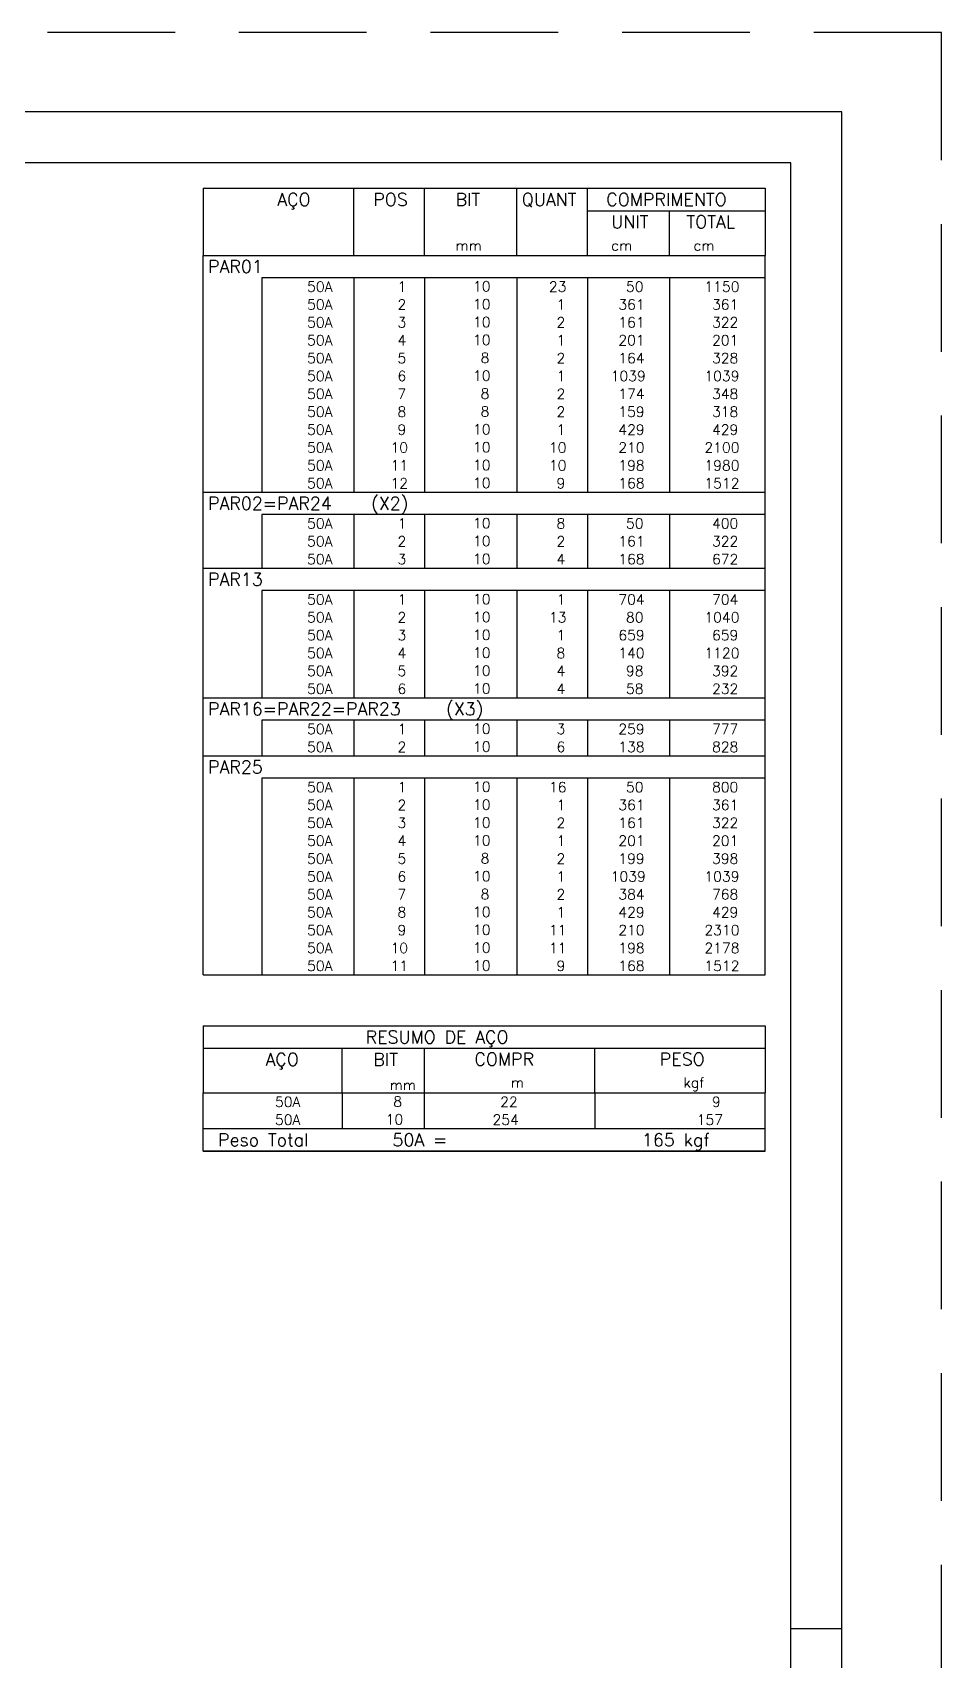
# Model space of a CAD drawing. Extents: x -1.9 to 86, y -1.5 to 61.
# Drawn here: x 68.26 to 86.05, y 29.08 to 60.95 of the extents above; entities that cross this region are included whole.
import ezdxf

# ---------------------------------------------------------------- set-up
doc = ezdxf.new("R2010")
doc.units = 0
doc.header["$MEASUREMENT"] = 0
doc.linetypes.add('HIDDEN', pattern=[0.375, 0.25, -0.125])
doc.layers.get('0').update_dxf_attribs({"linetype": 'CONTINUOUS'})
doc.layers.get('Defpoints').update_dxf_attribs({"linetype": 'CONTINUOUS'})
doc.layers.add('ARQ_FOLHA', color=7, linetype='CONTINUOUS')
doc.layers.add('PENA_02', color=2, linetype='CONTINUOUS')
doc.styles.get("Standard").update_dxf_attribs({"font": 'ROMANS.SHX'})

# ---------------------------------------------------------------- blocks, each defined once
blk = doc.blocks.new('FOLHA A1 - 841 X 594')
at = {"layer": 'ARQ_FOLHA', "color": 1}
blk.add_line((-10, 297), (0, 297), dxfattribs=at)
for points in [[(-841, 0), (0, 0), (0, 594), (-841, 594)], [(-816, 10), (-10, 10), (-10, 584), (-816, 584)]]:
    blk.add_lwpolyline(points, close=True, dxfattribs=at)
at = {"layer": 'Defpoints', "color": 8, "linetype": 'HIDDEN', "ltscale": 100}
blk.add_lwpolyline([(-860.5, 609.5), (-860.5, -15.5), (19.5, -15.5), (19.5, 609.5)], close=True, dxfattribs=at)
blk = doc.blocks.new('*U24')
blk.add_blockref('FOLHA A1 - 841 X 594', (0, 0))

msp = doc.modelspace()

# ---------------------------------------------------------------- linework, layer by layer
at = {"layer": 'PENA_02', "linetype": 'Continuous'}
for p, q in [((71.6, 57.900002), (71.6, 56.587502)), ((71.6, 57.900002), (82.6, 57.900002)), ((74.55, 56.587502), (74.55, 57.900002)), ((75.93, 56.587502), (75.93, 57.900002)), ((77.74, 56.587502), (77.74, 57.900002)), ((79.12, 56.587502), (79.12, 57.900002)), ((82.6, 57.900002), (82.6, 56.587502)), ((79.12, 57.462502), (82.6, 57.462502)), ((80.73, 56.587502), (80.73, 57.462502)), ((71.6, 56.587502), (82.6, 56.587502)), ((71.6, 56.150002), (71.6, 56.587502)), ((71.6, 56.587502), (82.6, 56.587502)), ((82.6, 56.150002), (82.6, 56.587502)), ((71.6, 55.800003), (71.6, 56.150002)), ((82.6, 56.150002), (72.75, 56.150002)), ((72.75, 56.150002), (72.75, 55.800003)), ((74.55, 56.150002), (74.55, 55.800003)), ((75.93, 56.150002), (75.93, 55.800003)), ((77.74, 56.150002), (77.74, 55.800003)), ((79.12, 56.150002), (79.12, 55.800003)), ((80.73, 56.150002), (80.73, 55.800003)), ((82.6, 55.800003), (82.6, 56.150002)), ((71.6, 55.450003), (71.6, 55.800003)), ((72.75, 55.800003), (72.75, 55.450003)), ((74.55, 55.800003), (74.55, 55.450003)), ((75.93, 55.800003), (75.93, 55.450003)), ((77.74, 55.800003), (77.74, 55.450003)), ((79.12, 55.800003), (79.12, 55.450003)), ((80.73, 55.800003), (80.73, 55.450003)), ((82.6, 55.450003), (82.6, 55.800003)), ((71.6, 55.100003), (71.6, 55.450003)), ((72.75, 55.450003), (72.75, 55.100003)), ((74.55, 55.450003), (74.55, 55.100003)), ((75.93, 55.450003), (75.93, 55.100003)), ((77.74, 55.450003), (77.74, 55.100003)), ((79.12, 55.450003), (79.12, 55.100003)), ((80.73, 55.450003), (80.73, 55.100003)), ((82.6, 55.100003), (82.6, 55.450003)), ((71.6, 54.750003), (71.6, 55.100003)), ((72.75, 55.100003), (72.75, 54.750003)), ((74.55, 55.100003), (74.55, 54.750003)), ((75.93, 55.100003), (75.93, 54.750003)), ((77.74, 55.100003), (77.74, 54.750003)), ((79.12, 55.100003), (79.12, 54.750003)), ((80.73, 55.100003), (80.73, 54.750003)), ((82.6, 54.750003), (82.6, 55.100003)), ((71.6, 54.400003), (71.6, 54.750003)), ((72.75, 54.750003), (72.75, 54.400003)), ((74.55, 54.750003), (74.55, 54.400003)), ((75.93, 54.750003), (75.93, 54.400003)), ((77.74, 54.750003), (77.74, 54.400003)), ((79.12, 54.750003), (79.12, 54.400003)), ((80.73, 54.750003), (80.73, 54.400003)), ((82.6, 54.400003), (82.6, 54.750003)), ((71.6, 54.050003), (71.6, 54.400003)), ((72.75, 54.400003), (72.75, 54.050003)), ((74.55, 54.400003), (74.55, 54.050003)), ((75.93, 54.400003), (75.93, 54.050003)), ((77.74, 54.400003), (77.74, 54.050003)), ((79.12, 54.400003), (79.12, 54.050003)), ((80.73, 54.400003), (80.73, 54.050003)), ((82.6, 54.050003), (82.6, 54.400003)), ((71.6, 53.700003), (71.6, 54.050003)), ((72.75, 54.050003), (72.75, 53.700003)), ((74.55, 54.050003), (74.55, 53.700003)), ((75.93, 54.050003), (75.93, 53.700003)), ((77.74, 54.050003), (77.74, 53.700003)), ((79.12, 54.050003), (79.12, 53.700003)), ((80.73, 54.050003), (80.73, 53.700003)), ((82.6, 53.700003), (82.6, 54.050003)), ((71.6, 53.350003), (71.6, 53.700003)), ((72.75, 53.700003), (72.75, 53.350003)), ((74.55, 53.700003), (74.55, 53.350003)), ((75.93, 53.700003), (75.93, 53.350003)), ((77.74, 53.700003), (77.74, 53.350003)), ((79.12, 53.700003), (79.12, 53.350003)), ((80.73, 53.700003), (80.73, 53.350003)), ((82.6, 53.350003), (82.6, 53.700003)), ((71.6, 53.000003), (71.6, 53.350003)), ((72.75, 53.350003), (72.75, 53.000003)), ((74.55, 53.350003), (74.55, 53.000003)), ((75.93, 53.350003), (75.93, 53.000003)), ((77.74, 53.350003), (77.74, 53.000003)), ((79.12, 53.350003), (79.12, 53.000003)), ((80.73, 53.350003), (80.73, 53.000003)), ((82.6, 53.000003), (82.6, 53.350003)), ((71.6, 52.650003), (71.6, 53.000003)), ((72.75, 53.000003), (72.75, 52.650003)), ((74.55, 53.000003), (74.55, 52.650003)), ((75.93, 53.000003), (75.93, 52.650003)), ((77.74, 53.000003), (77.74, 52.650003)), ((79.12, 53.000003), (79.12, 52.650003)), ((80.73, 53.000003), (80.73, 52.650003)), ((82.6, 52.650003), (82.6, 53.000003)), ((71.6, 52.300004), (71.6, 52.650003)), ((72.75, 52.650003), (72.75, 52.300004)), ((74.55, 52.650003), (74.55, 52.300004)), ((75.93, 52.650003), (75.93, 52.300004)), ((77.74, 52.650003), (77.74, 52.300004)), ((79.12, 52.650003), (79.12, 52.300004)), ((80.73, 52.650003), (80.73, 52.300004)), ((82.6, 52.300004), (82.6, 52.650003)), ((71.6, 51.950004), (71.6, 52.300004)), ((72.75, 52.300004), (72.75, 51.950004)), ((74.55, 52.300004), (74.55, 51.950004)), ((75.93, 52.300004), (75.93, 51.950004)), ((77.74, 52.300004), (77.74, 51.950004)), ((79.12, 52.300004), (79.12, 51.950004)), ((80.73, 52.300004), (80.73, 51.950004)), ((82.6, 51.950004), (82.6, 52.300004)), ((71.6, 51.512504), (71.6, 51.950004)), ((71.6, 51.950004), (82.6, 51.950004)), ((82.6, 51.512504), (82.6, 51.950004)), ((71.6, 51.162504), (71.6, 51.512504)), ((82.6, 51.512504), (72.75, 51.512504)), ((72.75, 51.512504), (72.75, 51.162504)), ((74.55, 51.512504), (74.55, 51.162504)), ((75.93, 51.512504), (75.93, 51.162504)), ((77.74, 51.512504), (77.74, 51.162504)), ((79.12, 51.512504), (79.12, 51.162504)), ((80.73, 51.512504), (80.73, 51.162504)), ((82.6, 51.162504), (82.6, 51.512504)), ((71.6, 50.812504), (71.6, 51.162504)), ((72.75, 51.162504), (72.75, 50.812504)), ((74.55, 51.162504), (74.55, 50.812504)), ((75.93, 51.162504), (75.93, 50.812504)), ((77.74, 51.162504), (77.74, 50.812504)), ((79.12, 51.162504), (79.12, 50.812504)), ((80.73, 51.162504), (80.73, 50.812504)), ((82.6, 50.812504), (82.6, 51.162504)), ((71.6, 50.462504), (71.6, 50.812504)), ((72.75, 50.812504), (72.75, 50.462504)), ((74.55, 50.812504), (74.55, 50.462504)), ((75.93, 50.812504), (75.93, 50.462504)), ((77.74, 50.812504), (77.74, 50.462504)), ((79.12, 50.812504), (79.12, 50.462504)), ((80.73, 50.812504), (80.73, 50.462504)), ((82.6, 50.462504), (82.6, 50.812504)), ((71.6, 50.025004), (71.6, 50.462504)), ((71.6, 50.462504), (82.6, 50.462504)), ((82.6, 50.025004), (82.6, 50.462504)), ((71.6, 49.675004), (71.6, 50.025004)), ((82.6, 50.025004), (72.75, 50.025004)), ((72.75, 50.025004), (72.75, 49.675004)), ((74.55, 50.025004), (74.55, 49.675004)), ((75.93, 50.025004), (75.93, 49.675004)), ((77.74, 50.025004), (77.74, 49.675004)), ((79.12, 50.025004), (79.12, 49.675004)), ((80.73, 50.025004), (80.73, 49.675004)), ((82.6, 49.675004), (82.6, 50.025004)), ((71.6, 49.325004), (71.6, 49.675004)), ((72.75, 49.675004), (72.75, 49.325004)), ((74.55, 49.675004), (74.55, 49.325004)), ((75.93, 49.675004), (75.93, 49.325004)), ((77.74, 49.675004), (77.74, 49.325004)), ((79.12, 49.675004), (79.12, 49.325004)), ((80.73, 49.675004), (80.73, 49.325004)), ((82.6, 49.325004), (82.6, 49.675004)), ((71.6, 48.975004), (71.6, 49.325004)), ((72.75, 49.325004), (72.75, 48.975004)), ((74.55, 49.325004), (74.55, 48.975004)), ((75.93, 49.325004), (75.93, 48.975004)), ((77.74, 49.325004), (77.74, 48.975004)), ((79.12, 49.325004), (79.12, 48.975004)), ((80.73, 49.325004), (80.73, 48.975004)), ((82.6, 48.975004), (82.6, 49.325004)), ((71.6, 48.625004), (71.6, 48.975004)), ((72.75, 48.975004), (72.75, 48.625004)), ((74.55, 48.975004), (74.55, 48.625004)), ((75.93, 48.975004), (75.93, 48.625004)), ((77.74, 48.975004), (77.74, 48.625004)), ((79.12, 48.975004), (79.12, 48.625004)), ((80.73, 48.975004), (80.73, 48.625004)), ((82.6, 48.625004), (82.6, 48.975004)), ((71.6, 48.275004), (71.6, 48.625004)), ((72.75, 48.625004), (72.75, 48.275004)), ((74.55, 48.625004), (74.55, 48.275004)), ((75.93, 48.625004), (75.93, 48.275004)), ((77.74, 48.625004), (77.74, 48.275004)), ((79.12, 48.625004), (79.12, 48.275004)), ((80.73, 48.625004), (80.73, 48.275004)), ((82.6, 48.275004), (82.6, 48.625004)), ((71.6, 47.925004), (71.6, 48.275004)), ((72.75, 48.275004), (72.75, 47.925004)), ((74.55, 48.275004), (74.55, 47.925004)), ((75.93, 48.275004), (75.93, 47.925004)), ((77.74, 48.275004), (77.74, 47.925004)), ((79.12, 48.275004), (79.12, 47.925004)), ((80.73, 48.275004), (80.73, 47.925004)), ((82.6, 47.925004), (82.6, 48.275004)), ((71.6, 47.487504), (71.6, 47.925004)), ((71.6, 47.925004), (82.6, 47.925004)), ((82.6, 47.487504), (82.6, 47.925004)), ((71.6, 47.137505), (71.6, 47.487504)), ((82.6, 47.487504), (72.75, 47.487504)), ((72.75, 47.487504), (72.75, 47.137505)), ((74.55, 47.487504), (74.55, 47.137505)), ((75.93, 47.487504), (75.93, 47.137505)), ((77.74, 47.487504), (77.74, 47.137505)), ((79.12, 47.487504), (79.12, 47.137505)), ((80.73, 47.487504), (80.73, 47.137505)), ((82.6, 47.137505), (82.6, 47.487504)), ((71.6, 46.787505), (71.6, 47.137505)), ((72.75, 47.137505), (72.75, 46.787505)), ((74.55, 47.137505), (74.55, 46.787505)), ((75.93, 47.137505), (75.93, 46.787505)), ((77.74, 47.137505), (77.74, 46.787505)), ((79.12, 47.137505), (79.12, 46.787505)), ((80.73, 47.137505), (80.73, 46.787505)), ((82.6, 46.787505), (82.6, 47.137505)), ((71.6, 46.350005), (71.6, 46.787505)), ((71.6, 46.787505), (82.6, 46.787505)), ((82.6, 46.350005), (82.6, 46.787505)), ((71.6, 46.000005), (71.6, 46.350005)), ((82.6, 46.350005), (72.75, 46.350005)), ((72.75, 46.350005), (72.75, 46.000005)), ((74.55, 46.350005), (74.55, 46.000005)), ((75.93, 46.350005), (75.93, 46.000005)), ((77.74, 46.350005), (77.74, 46.000005)), ((79.12, 46.350005), (79.12, 46.000005)), ((80.73, 46.350005), (80.73, 46.000005)), ((82.6, 46.000005), (82.6, 46.350005)), ((71.6, 45.650005), (71.6, 46.000005)), ((72.75, 46.000005), (72.75, 45.650005)), ((74.55, 46.000005), (74.55, 45.650005)), ((75.93, 46.000005), (75.93, 45.650005)), ((77.74, 46.000005), (77.74, 45.650005)), ((79.12, 46.000005), (79.12, 45.650005)), ((80.73, 46.000005), (80.73, 45.650005)), ((82.6, 45.650005), (82.6, 46.000005)), ((71.6, 45.300005), (71.6, 45.650005)), ((72.75, 45.650005), (72.75, 45.300005)), ((74.55, 45.650005), (74.55, 45.300005)), ((75.93, 45.650005), (75.93, 45.300005)), ((77.74, 45.650005), (77.74, 45.300005)), ((79.12, 45.650005), (79.12, 45.300005)), ((80.73, 45.650005), (80.73, 45.300005)), ((82.6, 45.300005), (82.6, 45.650005)), ((71.6, 44.950005), (71.6, 45.300005)), ((72.75, 45.300005), (72.75, 44.950005)), ((74.55, 45.300005), (74.55, 44.950005)), ((75.93, 45.300005), (75.93, 44.950005)), ((77.74, 45.300005), (77.74, 44.950005)), ((79.12, 45.300005), (79.12, 44.950005)), ((80.73, 45.300005), (80.73, 44.950005)), ((82.6, 44.950005), (82.6, 45.300005)), ((71.6, 44.600005), (71.6, 44.950005)), ((72.75, 44.950005), (72.75, 44.600005)), ((74.55, 44.950005), (74.55, 44.600005)), ((75.93, 44.950005), (75.93, 44.600005)), ((77.74, 44.950005), (77.74, 44.600005)), ((79.12, 44.950005), (79.12, 44.600005)), ((80.73, 44.950005), (80.73, 44.600005)), ((82.6, 44.600005), (82.6, 44.950005)), ((71.6, 44.250005), (71.6, 44.600005)), ((72.75, 44.600005), (72.75, 44.250005)), ((74.55, 44.600005), (74.55, 44.250005)), ((75.93, 44.600005), (75.93, 44.250005)), ((77.74, 44.600005), (77.74, 44.250005)), ((79.12, 44.600005), (79.12, 44.250005)), ((80.73, 44.600005), (80.73, 44.250005)), ((82.6, 44.250005), (82.6, 44.600005)), ((71.6, 43.900005), (71.6, 44.250005)), ((72.75, 44.250005), (72.75, 43.900005)), ((74.55, 44.250005), (74.55, 43.900005)), ((75.93, 44.250005), (75.93, 43.900005)), ((77.74, 44.250005), (77.74, 43.900005)), ((79.12, 44.250005), (79.12, 43.900005)), ((80.73, 44.250005), (80.73, 43.900005)), ((82.6, 43.900005), (82.6, 44.250005)), ((71.6, 43.550005), (71.6, 43.900005)), ((72.75, 43.900005), (72.75, 43.550005)), ((74.55, 43.900005), (74.55, 43.550005)), ((75.93, 43.900005), (75.93, 43.550005)), ((77.74, 43.900005), (77.74, 43.550005)), ((79.12, 43.900005), (79.12, 43.550005)), ((80.73, 43.900005), (80.73, 43.550005)), ((82.6, 43.550005), (82.6, 43.900005)), ((71.6, 43.200006), (71.6, 43.550005)), ((72.75, 43.550005), (72.75, 43.200006)), ((74.55, 43.550005), (74.55, 43.200006)), ((75.93, 43.550005), (75.93, 43.200006)), ((77.74, 43.550005), (77.74, 43.200006)), ((79.12, 43.550005), (79.12, 43.200006)), ((80.73, 43.550005), (80.73, 43.200006)), ((82.6, 43.200006), (82.6, 43.550005)), ((71.6, 42.850006), (71.6, 43.200006)), ((72.75, 43.200006), (72.75, 42.850006)), ((74.55, 43.200006), (74.55, 42.850006)), ((75.93, 43.200006), (75.93, 42.850006)), ((77.74, 43.200006), (77.74, 42.850006)), ((79.12, 43.200006), (79.12, 42.850006)), ((80.73, 43.200006), (80.73, 42.850006)), ((82.6, 42.850006), (82.6, 43.200006)), ((71.6, 42.500006), (71.6, 42.850006)), ((72.75, 42.850006), (72.75, 42.500006)), ((74.55, 42.850006), (74.55, 42.500006)), ((75.93, 42.850006), (75.93, 42.500006)), ((77.74, 42.850006), (77.74, 42.500006)), ((79.12, 42.850006), (79.12, 42.500006)), ((80.73, 42.850006), (80.73, 42.500006)), ((82.6, 42.500006), (82.6, 42.850006)), ((71.6, 42.500006), (82.6, 42.500006)), ((71.6, 41.500006), (71.6, 40.187506)), ((71.6, 41.500006), (82.6, 41.500006)), ((82.6, 41.500006), (82.6, 40.187506)), ((71.6, 41.062506), (82.6, 41.062506)), ((74.32, 40.187506), (74.32, 41.062506)), ((75.93, 40.187506), (75.93, 41.062506)), ((79.265, 40.187506), (79.265, 41.062506)), ((71.6, 40.187506), (82.6, 40.187506)), ((71.6, 39.837505), (71.6, 40.187506)), ((74.32, 40.187506), (74.32, 39.837506)), ((75.93, 39.837505), (75.93, 40.187506)), ((79.265, 40.187506), (79.265, 39.837505)), ((82.6, 39.837505), (82.6, 40.187506)), ((71.6, 39.487505), (71.6, 39.837505)), ((74.32, 39.837505), (74.32, 39.487505)), ((75.93, 39.487505), (75.93, 39.837505)), ((79.265, 39.837505), (79.265, 39.487505)), ((82.6, 39.487505), (82.6, 39.837505)), ((71.6, 39.487505), (82.6, 39.487505)), ((71.6, 39.050005), (71.6, 39.487505)), ((71.6, 39.487505), (82.6, 39.487505)), ((82.6, 39.050005), (82.6, 39.487505)), ((82.6, 39.050005), (71.6, 39.050005)), ((71.6, 39.050005), (82.6, 39.050005))]:
    msp.add_line(p, q, dxfattribs=at)

# ---------------------------------------------------------------- block references
at = {"xscale": 0.09999999999999938, "yscale": 0.09999999999999938, "zscale": 0.09999999999999938}
msp.add_blockref('*U24', (84.1, 0.000002), dxfattribs=at)

# ---------------------------------------------------------------- texts
at = {"layer": 'PENA_02', "linetype": 'Continuous'}
for s, height, p in [('AÇO', 0.25, (73.04958, 57.556252)), ('POS', 0.25, (74.93, 57.556252)), ('BIT', 0.25, (76.54, 57.556252)), ('QUANT', 0.25, (77.836489, 57.556252)), ('COMPRIMENTO', 0.25, (79.489469, 57.556252)), ('UNIT', 0.25, (79.586854, 57.118752)), ('TOTAL', 0.25, (81.059307, 57.118752)), ('mm', 0.2, (76.54, 56.681252)), ('cm', 0.2, (79.586854, 56.681252)), ('cm', 0.2, (81.196854, 56.681252)), ('PAR01', 0.25, (71.695798, 56.243752)), ('     50A', 0.2, (72.889661, 55.875002)), ('  1', 0.2, (75.13, 55.875002)), ('     10', 0.2, (76.136543, 55.881046)), ('   23', 0.2, (77.92, 55.875002)), ('     50', 0.2, (79.13, 55.875002)), ('   1150', 0.2, (80.963622, 55.875002)), ('     50A', 0.2, (72.889661, 55.525002)), ('  2', 0.2, (75.13, 55.525002)), ('     10', 0.2, (76.136543, 55.531046)), ('    1', 0.2, (77.92, 55.525002)), ('    361', 0.2, (79.13, 55.525002)), ('    361', 0.2, (80.963622, 55.525002)), ('     50A', 0.2, (72.889661, 55.175003)), ('  3', 0.2, (75.13, 55.175003)), ('     10', 0.2, (76.136543, 55.181046)), ('    2', 0.2, (77.92, 55.175003)), ('    161', 0.2, (79.13, 55.175003)), ('    322', 0.2, (80.963622, 55.175003)), ('     50A', 0.2, (72.889661, 54.825003)), ('  4', 0.2, (75.13, 54.825003)), ('     10', 0.2, (76.136543, 54.831047)), ('    1', 0.2, (77.92, 54.825003)), ('    201', 0.2, (79.13, 54.825003)), ('    201', 0.2, (80.963622, 54.825003)), ('     50A', 0.2, (72.889661, 54.475003)), ('  5', 0.2, (75.13, 54.475003)), ('      8', 0.2, (76.136543, 54.481047)), ('    2', 0.2, (77.92, 54.475003)), ('    164', 0.2, (79.13, 54.475003)), ('    328', 0.2, (80.963622, 54.475003)), ('     50A', 0.2, (72.889661, 54.125003)), ('  6', 0.2, (75.13, 54.125003)), ('     10', 0.2, (76.136543, 54.131047)), ('    1', 0.2, (77.92, 54.125003)), ('   1039', 0.2, (79.13, 54.125003)), ('   1039', 0.2, (80.963622, 54.125003)), ('     50A', 0.2, (72.889661, 53.775003)), ('  7', 0.2, (75.13, 53.775003)), ('      8', 0.2, (76.136543, 53.781047)), ('    2', 0.2, (77.92, 53.775003)), ('    174', 0.2, (79.13, 53.775003)), ('    348', 0.2, (80.963622, 53.775003)), ('     50A', 0.2, (72.889661, 53.425003)), ('  8', 0.2, (75.13, 53.425003)), ('      8', 0.2, (76.136543, 53.431047)), ('    2', 0.2, (77.92, 53.425003)), ('    159', 0.2, (79.13, 53.425003)), ('    318', 0.2, (80.963622, 53.425003)), ('     50A', 0.2, (72.889661, 53.075003)), ('  9', 0.2, (75.13, 53.075003)), ('     10', 0.2, (76.136543, 53.081047)), ('    1', 0.2, (77.92, 53.075003)), ('    429', 0.2, (79.13, 53.075003)), ('    429', 0.2, (80.963622, 53.075003)), ('     50A', 0.2, (72.889661, 52.725003)), (' 10', 0.2, (75.13, 52.725003)), ('     10', 0.2, (76.136543, 52.731047)), ('   10', 0.2, (77.92, 52.725003)), ('    210', 0.2, (79.13, 52.725003)), ('   2100', 0.2, (80.963622, 52.725003)), ('     50A', 0.2, (72.889661, 52.375003)), (' 11', 0.2, (75.13, 52.375003)), ('     10', 0.2, (76.136543, 52.381047)), ('   10', 0.2, (77.92, 52.375003)), ('    198', 0.2, (79.13, 52.375003)), ('   1980', 0.2, (80.963622, 52.375003)), ('     50A', 0.2, (72.889661, 52.025003)), (' 12', 0.2, (75.13, 52.025003)), ('     10', 0.2, (76.136543, 52.031047)), ('    9', 0.2, (77.92, 52.025003)), ('    168', 0.2, (79.13, 52.025003)), ('   1512', 0.2, (80.963622, 52.025003)), ('PAR02=PAR24   (X2)', 0.25, (71.695798, 51.606254)), ('     50A', 0.2, (72.889661, 51.237504)), ('  1', 0.2, (75.13, 51.237504)), ('     10', 0.2, (76.136543, 51.243547)), ('    8', 0.2, (77.92, 51.237504)), ('     50', 0.2, (79.13, 51.237504)), ('    400', 0.2, (80.963622, 51.237504)), ('     50A', 0.2, (72.889661, 50.887504)), ('  2', 0.2, (75.13, 50.887504)), ('     10', 0.2, (76.136543, 50.893548)), ('    2', 0.2, (77.92, 50.887504)), ('    161', 0.2, (79.13, 50.887504)), ('    322', 0.2, (80.963622, 50.887504)), ('     50A', 0.2, (72.889661, 50.537504)), ('  3', 0.2, (75.13, 50.537504)), ('     10', 0.2, (76.136543, 50.543548)), ('    4', 0.2, (77.92, 50.537504)), ('    168', 0.2, (79.13, 50.537504)), ('    672', 0.2, (80.963622, 50.537504)), ('PAR13', 0.25, (71.695798, 50.118754)), ('     50A', 0.2, (72.889661, 49.750004)), ('  1', 0.2, (75.13, 49.750004)), ('     10', 0.2, (76.136543, 49.756048)), ('    1', 0.2, (77.92, 49.750004)), ('    704', 0.2, (79.13, 49.750004)), ('    704', 0.2, (80.963622, 49.750004)), ('     50A', 0.2, (72.889661, 49.400004)), ('  2', 0.2, (75.13, 49.400004)), ('     10', 0.2, (76.136543, 49.406048)), ('   13', 0.2, (77.92, 49.400004)), ('     80', 0.2, (79.13, 49.400004)), ('   1040', 0.2, (80.963622, 49.400004)), ('     50A', 0.2, (72.889661, 49.050004)), ('  3', 0.2, (75.13, 49.050004)), ('     10', 0.2, (76.136543, 49.056048)), ('    1', 0.2, (77.92, 49.050004)), ('    659', 0.2, (79.13, 49.050004)), ('    659', 0.2, (80.963622, 49.050004)), ('     50A', 0.2, (72.889661, 48.700004)), ('  4', 0.2, (75.13, 48.700004)), ('     10', 0.2, (76.136543, 48.706048)), ('    8', 0.2, (77.92, 48.700004)), ('    140', 0.2, (79.13, 48.700004)), ('   1120', 0.2, (80.963622, 48.700004)), ('     50A', 0.2, (72.889661, 48.350004)), ('  5', 0.2, (75.13, 48.350004)), ('     10', 0.2, (76.136543, 48.356048)), ('    4', 0.2, (77.92, 48.350004)), ('     98', 0.2, (79.13, 48.350004)), ('    392', 0.2, (80.963622, 48.350004)), ('     50A', 0.2, (72.889661, 48.000004)), ('  6', 0.2, (75.13, 48.000004)), ('     10', 0.2, (76.136543, 48.006048)), ('    4', 0.2, (77.92, 48.000004)), ('     58', 0.2, (79.13, 48.000004)), ('    232', 0.2, (80.963622, 48.000004)), ('PAR16=PAR22=PAR23   (X3)', 0.25, (71.695798, 47.581254)), ('     50A', 0.2, (72.889661, 47.212504)), ('  1', 0.2, (75.13, 47.212504)), ('     10', 0.2, (76.136543, 47.218548)), ('    3', 0.2, (77.92, 47.212504)), ('    259', 0.2, (79.13, 47.212504)), ('    777', 0.2, (80.963622, 47.212504)), ('     50A', 0.2, (72.889661, 46.862504)), ('  2', 0.2, (75.13, 46.862504)), ('     10', 0.2, (76.136543, 46.868548)), ('    6', 0.2, (77.92, 46.862504)), ('    138', 0.2, (79.13, 46.862504)), ('    828', 0.2, (80.963622, 46.862504)), ('PAR25', 0.25, (71.695798, 46.443755)), ('     50A', 0.2, (72.889661, 46.075005)), ('  1', 0.2, (75.13, 46.075005)), ('     10', 0.2, (76.136543, 46.081048)), ('   16', 0.2, (77.92, 46.075005)), ('     50', 0.2, (79.13, 46.075005)), ('    800', 0.2, (80.963622, 46.075005)), ('     50A', 0.2, (72.889661, 45.725005)), ('  2', 0.2, (75.13, 45.725005)), ('     10', 0.2, (76.136543, 45.731049)), ('    1', 0.2, (77.92, 45.725005)), ('    361', 0.2, (79.13, 45.725005)), ('    361', 0.2, (80.963622, 45.725005)), ('     50A', 0.2, (72.889661, 45.375005)), ('  3', 0.2, (75.13, 45.375005)), ('     10', 0.2, (76.136543, 45.381049)), ('    2', 0.2, (77.92, 45.375005)), ('    161', 0.2, (79.13, 45.375005)), ('    322', 0.2, (80.963622, 45.375005)), ('     50A', 0.2, (72.889661, 45.025005)), ('  4', 0.2, (75.13, 45.025005)), ('     10', 0.2, (76.136543, 45.031049)), ('    1', 0.2, (77.92, 45.025005)), ('    201', 0.2, (79.13, 45.025005)), ('    201', 0.2, (80.963622, 45.025005)), ('     50A', 0.2, (72.889661, 44.675005)), ('  5', 0.2, (75.13, 44.675005)), ('      8', 0.2, (76.136543, 44.681049)), ('    2', 0.2, (77.92, 44.675005)), ('    199', 0.2, (79.13, 44.675005)), ('    398', 0.2, (80.963622, 44.675005)), ('     50A', 0.2, (72.889661, 44.325005)), ('  6', 0.2, (75.13, 44.325005)), ('     10', 0.2, (76.136543, 44.331049)), ('    1', 0.2, (77.92, 44.325005)), ('   1039', 0.2, (79.13, 44.325005)), ('   1039', 0.2, (80.963622, 44.325005)), ('     50A', 0.2, (72.889661, 43.975005)), ('  7', 0.2, (75.13, 43.975005)), ('      8', 0.2, (76.136543, 43.981049)), ('    2', 0.2, (77.92, 43.975005)), ('    384', 0.2, (79.13, 43.975005)), ('    768', 0.2, (80.963622, 43.975005)), ('     50A', 0.2, (72.889661, 43.625005)), ('  8', 0.2, (75.13, 43.625005)), ('     10', 0.2, (76.136543, 43.631049)), ('    1', 0.2, (77.92, 43.625005)), ('    429', 0.2, (79.13, 43.625005)), ('    429', 0.2, (80.963622, 43.625005)), ('     50A', 0.2, (72.889661, 43.275005)), ('  9', 0.2, (75.13, 43.275005)), ('     10', 0.2, (76.136543, 43.281049)), ('   11', 0.2, (77.92, 43.275005)), ('    210', 0.2, (79.13, 43.275005)), ('   2310', 0.2, (80.963622, 43.275005)), ('     50A', 0.2, (72.889661, 42.925005)), (' 10', 0.2, (75.13, 42.925005)), ('     10', 0.2, (76.136543, 42.931049)), ('   11', 0.2, (77.92, 42.925005)), ('    198', 0.2, (79.13, 42.925005)), ('   2178', 0.2, (80.963622, 42.925005)), ('     50A', 0.2, (72.889661, 42.575006)), (' 11', 0.2, (75.13, 42.575006)), ('     10', 0.2, (76.136543, 42.581049)), ('    9', 0.2, (77.92, 42.575006)), ('    168', 0.2, (79.13, 42.575006)), ('   1512', 0.2, (80.963622, 42.575006)), ('RESUMO DE AÇO', 0.25, (74.780497, 41.156256)), ('AÇO', 0.25, (72.81958, 40.718756)), ('BIT', 0.25, (74.93, 40.718756)), ('COMPR', 0.25, (76.908841, 40.722357)), ('PESO', 0.25, (80.53784, 40.722357)), ('kgf', 0.2, (81.00063, 40.291256)), ('mm', 0.2, (75.250798, 40.244654)), ('m', 0.2, (77.622841, 40.291256)), ('     50A', 0.2, (72.259661, 39.912506)), ('      8', 0.2, (74.426542, 39.91855)), ('     22', 0.2, (76.667658, 39.912506)), ('       9', 0.2, (80.515265, 39.912506)), ('     50A', 0.2, (72.259661, 39.562505)), ('     10', 0.2, (74.426542, 39.568549)), ('    254', 0.2, (76.667658, 39.562506)), ('     157', 0.2, (80.515265, 39.562506)), ('Peso Total        50A =', 0.25, (71.892829, 39.143755)), ('     165 kgf', 0.25, (79.257004, 39.143755))]:
    msp.add_text(s, height=height, dxfattribs=at).set_placement(p)

doc.saveas('drawing.dxf')
